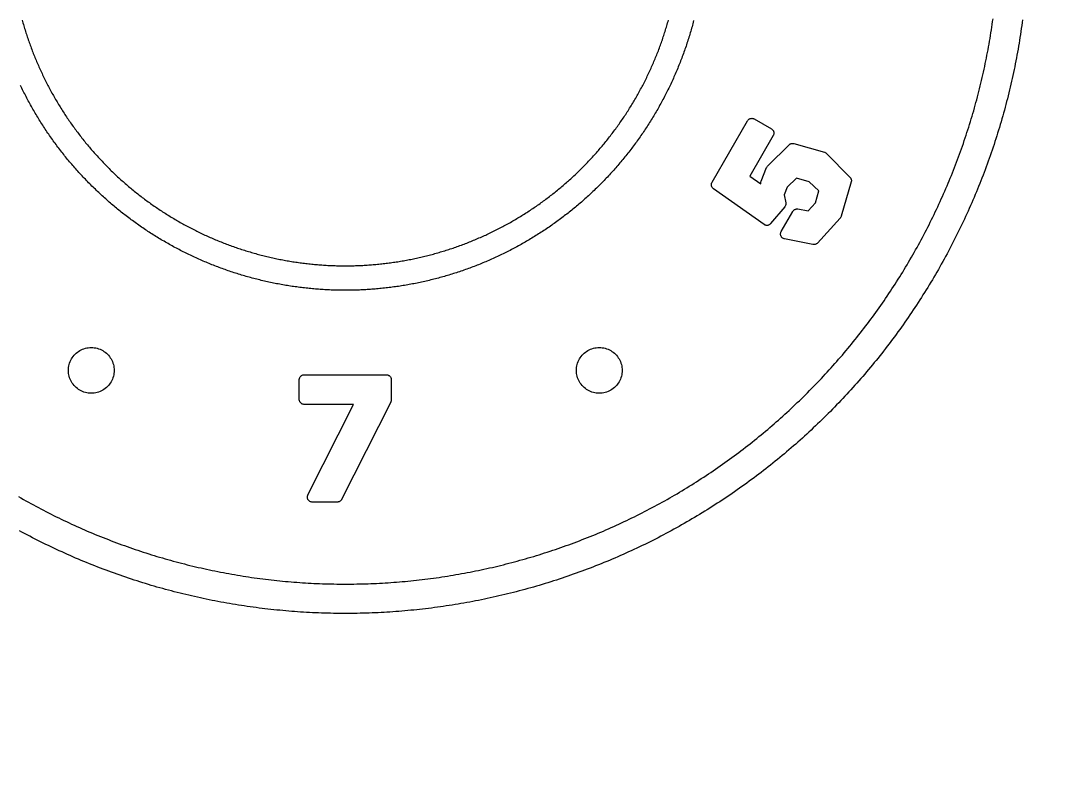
# Model space of a CAD drawing. Header units: millimetres. Extents: x -17.8 to 17.8, y -17.8 to 17.8.
# Drawn here: x 5.11 to 11.46, y -5.11 to -0.55 of the extents above; entities that cross this region are included whole.
import ezdxf

# ---------------------------------------------------------------- set-up
doc = ezdxf.new("R2010")
doc.units = ezdxf.units.MM
doc.layers.add('ALTIN', color=2, linetype='Continuous')
doc.layers.add('KESIM', color=1, linetype='Continuous')

msp = doc.modelspace()

# ---------------------------------------------------------------- linework, layer by layer
at = {"layer": 'ALTIN'}
for points in [[(5.1002, -3.4676), (5.1153, -3.4763), (5.1305, -3.4849), (5.1458, -3.4935), (5.161, -3.502), (5.1763, -3.5104), (5.1917, -3.5188), (5.207, -3.5271), (5.2224, -3.5353), (5.2379, -3.5435), (5.2534, -3.5516), (5.2689, -3.5596), (5.2844, -3.5676), (5.3, -3.5755), (5.3156, -3.5833), (5.3313, -3.5911), (5.347, -3.5988), (5.3627, -3.6064), (5.3784, -3.614), (5.3942, -3.6214), (5.41, -3.6289), (5.4259, -3.6362), (5.4418, -3.6435), (5.4577, -3.6507), (5.4736, -3.6578), (5.4896, -3.6649), (5.5056, -3.6719), (5.5216, -3.6788), (5.5377, -3.6857), (5.5538, -3.6925), (5.5699, -3.6992), (5.5861, -3.7059), (5.6023, -3.7124), (5.6185, -3.719), (5.6347, -3.7254), (5.651, -3.7318), (5.6673, -3.7381), (5.6836, -3.7443), (5.7, -3.7504), (5.7163, -3.7565), (5.7328, -3.7625), (5.7492, -3.7685), (5.7656, -3.7743), (5.7821, -3.7801), (5.7986, -3.7859), (5.8152, -3.7915), (5.8317, -3.7971), (5.8483, -3.8026), (5.8649, -3.808), (5.8815, -3.8134), (5.8982, -3.8187), (5.9148, -3.8239), (5.9315, -3.829), (5.9483, -3.8341), (5.965, -3.8391), (5.9818, -3.844), (5.9985, -3.8489), (6.0154, -3.8537), (6.0322, -3.8584), (6.049, -3.863), (6.0659, -3.8676), (6.0828, -3.8721), (6.0997, -3.8765), (6.1166, -3.8808), (6.1335, -3.8851), (6.1505, -3.8893), (6.1675, -3.8934), (6.1845, -3.8974), (6.2015, -3.9014), (6.2185, -3.9053), (6.2356, -3.9091), (6.2526, -3.9128), (6.2697, -3.9165), (6.2868, -3.9201), (6.3039, -3.9236), (6.3211, -3.9271), (6.3382, -3.9304), (6.3554, -3.9337), (6.3725, -3.937), (6.3897, -3.9401), (6.4069, -3.9432), (6.4241, -3.9462), (6.4413, -3.9491), (6.4586, -3.9519), (6.4758, -3.9547), (6.4931, -3.9574), (6.5104, -3.96), (6.5277, -3.9626), (6.545, -3.965), (6.5623, -3.9674), (6.5796, -3.9697), (6.5969, -3.972), (6.6142, -3.9742), (6.6316, -3.9762), (6.6489, -3.9783), (6.6663, -3.9802), (6.6837, -3.9821), (6.701, -3.9839), (6.7184, -3.9856), (6.7358, -3.9872), (6.7532, -3.9888), (6.7706, -3.9902), (6.788, -3.9917), (6.8055, -3.993), (6.8229, -3.9942), (6.8403, -3.9954), (6.8578, -3.9965), (6.8752, -3.9976), (6.8926, -3.9985), (6.9101, -3.9994), (6.9275, -4.0002), (6.945, -4.0009), (6.9625, -4.0016), (6.9799, -4.0021), (6.9974, -4.0026), (7.0149, -4.003), (7.0323, -4.0034), (7.0498, -4.0037), (7.0673, -4.0038), (7.0847, -4.004), (7.1022, -4.004), (7.1197, -4.004), (7.1371, -4.0038), (7.1546, -4.0037), (7.1721, -4.0034), (7.1895, -4.003), (7.207, -4.0026), (7.2245, -4.0021), (7.2419, -4.0016), (7.2594, -4.0009), (7.2769, -4.0002), (7.2943, -3.9994), (7.3118, -3.9985), (7.3292, -3.9976), (7.3466, -3.9965), (7.3641, -3.9954), (7.3815, -3.9942), (7.3989, -3.993), (7.4164, -3.9917), (7.4338, -3.9902), (7.4512, -3.9888), (7.4686, -3.9872), (7.486, -3.9856), (7.5034, -3.9839), (7.5207, -3.9821), (7.5381, -3.9802), (7.5555, -3.9783), (7.5728, -3.9762), (7.5902, -3.9742), (7.6075, -3.972), (7.6248, -3.9697), (7.6421, -3.9674), (7.6594, -3.965), (7.6767, -3.9626), (7.694, -3.96), (7.7113, -3.9574), (7.7286, -3.9547), (7.7458, -3.9519), (7.7631, -3.9491), (7.7803, -3.9462), (7.7975, -3.9432), (7.8147, -3.9401), (7.8319, -3.937), (7.849, -3.9337), (7.8662, -3.9304), (7.8833, -3.9271), (7.9005, -3.9236), (7.9176, -3.9201), (7.9347, -3.9165), (7.9518, -3.9128), (7.9688, -3.9091), (7.9859, -3.9053), (8.0029, -3.9014), (8.0199, -3.8974), (8.0369, -3.8934), (8.0539, -3.8893), (8.0709, -3.8851), (8.0878, -3.8808), (8.1047, -3.8765), (8.1216, -3.8721), (8.1385, -3.8676), (8.1554, -3.863), (8.1722, -3.8584), (8.189, -3.8537), (8.2059, -3.8489), (8.2226, -3.844), (8.2394, -3.8391), (8.2561, -3.8341), (8.2729, -3.829), (8.2896, -3.8239), (8.3062, -3.8187), (8.3229, -3.8134), (8.3395, -3.808), (8.3561, -3.8026), (8.3727, -3.7971), (8.3892, -3.7915), (8.4058, -3.7859), (8.4223, -3.7801), (8.4388, -3.7743), (8.4552, -3.7685), (8.4716, -3.7625), (8.4881, -3.7565), (8.5044, -3.7504), (8.5208, -3.7443), (8.5371, -3.7381), (8.5534, -3.7318), (8.5697, -3.7254), (8.5859, -3.719), (8.6021, -3.7124), (8.6183, -3.7059), (8.6345, -3.6992), (8.6506, -3.6925), (8.6667, -3.6857), (8.6828, -3.6788), (8.6988, -3.6719), (8.7148, -3.6649), (8.7308, -3.6578), (8.7467, -3.6507), (8.7626, -3.6435), (8.7785, -3.6362), (8.7944, -3.6289), (8.8102, -3.6214), (8.826, -3.614), (8.8417, -3.6064), (8.8574, -3.5988), (8.8731, -3.5911), (8.8888, -3.5833), (8.9044, -3.5755), (8.92, -3.5676), (8.9355, -3.5596), (8.951, -3.5516), (8.9665, -3.5435), (8.982, -3.5353), (8.9974, -3.5271), (9.0127, -3.5188), (9.0281, -3.5104), (9.0434, -3.502), (9.0586, -3.4935), (9.0739, -3.4849), (9.0891, -3.4763), (9.1042, -3.4676), (9.1193, -3.4588), (9.1344, -3.45), (9.1494, -3.4411), (9.1644, -3.4321), (9.1794, -3.4231), (9.1943, -3.414), (9.2092, -3.4048), (9.224, -3.3956), (9.2388, -3.3863), (9.2535, -3.3769), (9.2683, -3.3675), (9.2829, -3.358), (9.2976, -3.3485), (9.3122, -3.3389), (9.3267, -3.3292), (9.3412, -3.3195), (9.3557, -3.3097), (9.3701, -3.2998), (9.3845, -3.2899), (9.3988, -3.2799), (9.4131, -3.2698), (9.4273, -3.2597), (9.4415, -3.2495), (9.4557, -3.2393), (9.4698, -3.229), (9.4839, -3.2186), (9.4979, -3.2082), (9.5119, -3.1977), (9.5258, -3.1872), (9.5397, -3.1766), (9.5535, -3.1659), (9.5673, -3.1552), (9.5811, -3.1444), (9.5947, -3.1336), (9.6084, -3.1227), (9.622, -3.1117), (9.6356, -3.1007), (9.6491, -3.0896), (9.6625, -3.0784), (9.6759, -3.0672), (9.6893, -3.056), (9.7026, -3.0447), (9.7159, -3.0333), (9.7291, -3.0219), (9.7422, -3.0104), (9.7553, -2.9988), (9.7684, -2.9872), (9.7814, -2.9756), (9.7944, -2.9638), (9.8073, -2.9521), (9.8201, -2.9402), (9.8329, -2.9283), (9.8457, -2.9164), (9.8584, -2.9044), (9.871, -2.8923), (9.8836, -2.8802), (9.8962, -2.8681), (9.9086, -2.8559), (9.9211, -2.8436), (9.9335, -2.8313), (9.9458, -2.8189), (9.9581, -2.8064), (9.9703, -2.794), (9.9824, -2.7814), (9.9945, -2.7688), (10.0066, -2.7562), (10.0186, -2.7435), (10.0305, -2.7307), (10.0424, -2.7179), (10.0543, -2.7051), (10.066, -2.6922), (10.0778, -2.6792), (10.0894, -2.6662), (10.101, -2.6531), (10.1126, -2.64), (10.1241, -2.6269), (10.1355, -2.6137), (10.1469, -2.6004), (10.1582, -2.5871), (10.1694, -2.5737), (10.1806, -2.5603), (10.1918, -2.5469), (10.2029, -2.5334), (10.2139, -2.5198), (10.2249, -2.5062), (10.2358, -2.4925), (10.2466, -2.4789), (10.2574, -2.4651), (10.2681, -2.4513), (10.2788, -2.4375), (10.2894, -2.4236), (10.2999, -2.4097), (10.3104, -2.3957), (10.3208, -2.3817), (10.3312, -2.3676), (10.3415, -2.3535), (10.3517, -2.3393), (10.3619, -2.3251), (10.372, -2.3109), (10.3821, -2.2966), (10.3921, -2.2823), (10.402, -2.2679), (10.4119, -2.2535), (10.4217, -2.239), (10.4314, -2.2245), (10.4411, -2.21), (10.4507, -2.1954), (10.4602, -2.1807), (10.4697, -2.1661), (10.4791, -2.1513), (10.4885, -2.1366), (10.4978, -2.1218), (10.507, -2.107), (10.5162, -2.0921), (10.5253, -2.0772), (10.5343, -2.0622), (10.5433, -2.0472), (10.5522, -2.0322), (10.561, -2.0171), (10.5698, -2.002), (10.5785, -1.9869), (10.5871, -1.9717), (10.5957, -1.9564), (10.6042, -1.9412), (10.6126, -1.9259), (10.621, -1.9105), (10.6293, -1.8952), (10.6375, -1.8798), (10.6457, -1.8643), (10.6538, -1.8488), (10.6618, -1.8333), (10.6698, -1.8178), (10.6777, -1.8022), (10.6855, -1.7866), (10.6933, -1.7709), (10.701, -1.7552), (10.7086, -1.7395), (10.7162, -1.7238), (10.7236, -1.708), (10.7311, -1.6922), (10.7384, -1.6763), (10.7457, -1.6604), (10.7529, -1.6445), (10.76, -1.6286), (10.7671, -1.6126), (10.7741, -1.5966), (10.781, -1.5806), (10.7879, -1.5645), (10.7947, -1.5484), (10.8014, -1.5323), (10.8081, -1.5161), (10.8146, -1.4999), (10.8212, -1.4837), (10.8276, -1.4675), (10.834, -1.4512), (10.8403, -1.4349), (10.8465, -1.4186), (10.8526, -1.4022), (10.8587, -1.3859), (10.8647, -1.3694), (10.8707, -1.353), (10.8765, -1.3366), (10.8823, -1.3201), (10.8881, -1.3036), (10.8937, -1.287), (10.8993, -1.2705), (10.9048, -1.2539), (10.9102, -1.2373), (10.9156, -1.2207), (10.9209, -1.204), (10.9261, -1.1874), (10.9312, -1.1707), (10.9363, -1.1539), (10.9413, -1.1372), (10.9462, -1.1204), (10.9511, -1.1037), (10.9559, -1.0868), (10.9606, -1.07), (10.9652, -1.0532), (10.9698, -1.0363), (10.9743, -1.0194), (10.9787, -1.0025), (10.983, -0.9856), (10.9873, -0.9687), (10.9915, -0.9517), (10.9956, -0.9347), (10.9996, -0.9177), (11.0036, -0.9007), (11.0075, -0.8837), (11.0113, -0.8666), (11.015, -0.8496), (11.0187, -0.8325), (11.0223, -0.8154), (11.0258, -0.7983), (11.0293, -0.7811), (11.0326, -0.764), (11.0359, -0.7468), (11.0392, -0.7297), (11.0423, -0.7125), (11.0454, -0.6953), (11.0484, -0.6781), (11.0513, -0.6609), (11.0541, -0.6436), (11.0569, -0.6264), (11.0596, -0.6091), (11.0622, -0.5918), (11.0648, -0.5745), (11.0672, -0.5572), (11.0696, -0.5399)], [(11.2504, -0.5461), (11.248, -0.5642), (11.2455, -0.5823), (11.2429, -0.6004), (11.2402, -0.6184), (11.2375, -0.6365), (11.2347, -0.6545), (11.2318, -0.6725), (11.2288, -0.6906), (11.2258, -0.7086), (11.2226, -0.7265), (11.2194, -0.7445), (11.2161, -0.7625), (11.2128, -0.7804), (11.2093, -0.7983), (11.2058, -0.8163), (11.2022, -0.8342), (11.1985, -0.852), (11.1948, -0.8699), (11.1909, -0.8878), (11.187, -0.9056), (11.183, -0.9234), (11.179, -0.9412), (11.1748, -0.959), (11.1706, -0.9767), (11.1663, -0.9945), (11.1619, -1.0122), (11.1575, -1.0299), (11.1529, -1.0476), (11.1483, -1.0653), (11.1436, -1.0829), (11.1389, -1.1005), (11.134, -1.1181), (11.1291, -1.1357), (11.1241, -1.1533), (11.119, -1.1708), (11.1139, -1.1883), (11.1087, -1.2058), (11.1034, -1.2233), (11.098, -1.2407), (11.0926, -1.2582), (11.087, -1.2756), (11.0814, -1.2929), (11.0757, -1.3103), (11.07, -1.3276), (11.0642, -1.3449), (11.0582, -1.3622), (11.0523, -1.3794), (11.0462, -1.3966), (11.0401, -1.4138), (11.0339, -1.431), (11.0276, -1.4482), (11.0212, -1.4653), (11.0148, -1.4824), (11.0083, -1.4994), (11.0017, -1.5164), (10.9951, -1.5334), (10.9883, -1.5504), (10.9815, -1.5674), (10.9747, -1.5843), (10.9677, -1.6011), (10.9607, -1.618), (10.9536, -1.6348), (10.9464, -1.6516), (10.9392, -1.6684), (10.9319, -1.6851), (10.9245, -1.7018), (10.917, -1.7184), (10.9095, -1.7351), (10.9019, -1.7517), (10.8942, -1.7682), (10.8864, -1.7848), (10.8786, -1.8013), (10.8707, -1.8177), (10.8628, -1.8341), (10.8547, -1.8505), (10.8466, -1.8669), (10.8384, -1.8832), (10.8302, -1.8995), (10.8218, -1.9157), (10.8135, -1.932), (10.805, -1.9481), (10.7965, -1.9643), (10.7878, -1.9804), (10.7792, -1.9964), (10.7704, -2.0125), (10.7616, -2.0284), (10.7527, -2.0444), (10.7438, -2.0603), (10.7347, -2.0762), (10.7257, -2.092), (10.7165, -2.1078), (10.7073, -2.1235), (10.698, -2.1393), (10.6886, -2.1549), (10.6792, -2.1705), (10.6696, -2.1861), (10.6601, -2.2017), (10.6504, -2.2172), (10.6407, -2.2326), (10.6309, -2.2481), (10.6211, -2.2634), (10.6112, -2.2788), (10.6012, -2.2941), (10.5912, -2.3093), (10.5811, -2.3245), (10.5709, -2.3397), (10.5607, -2.3548), (10.5503, -2.3698), (10.54, -2.3849), (10.5295, -2.3998), (10.519, -2.4148), (10.5085, -2.4297), (10.4978, -2.4445), (10.4871, -2.4593), (10.4764, -2.474), (10.4655, -2.4887), (10.4546, -2.5034), (10.4437, -2.518), (10.4327, -2.5326), (10.4216, -2.5471), (10.4104, -2.5615), (10.3992, -2.5759), (10.388, -2.5903), (10.3766, -2.6046), (10.3652, -2.6189), (10.3538, -2.6331), (10.3423, -2.6472), (10.3307, -2.6614), (10.319, -2.6754), (10.3073, -2.6894), (10.2956, -2.7034), (10.2837, -2.7173), (10.2719, -2.7311), (10.2599, -2.745), (10.2479, -2.7587), (10.2358, -2.7724), (10.2237, -2.786), (10.2115, -2.7996), (10.1993, -2.8132), (10.187, -2.8267), (10.1746, -2.8401), (10.1622, -2.8535), (10.1497, -2.8668), (10.1372, -2.8801), (10.1246, -2.8933), (10.1119, -2.9065), (10.0992, -2.9196), (10.0864, -2.9326), (10.0736, -2.9456), (10.0607, -2.9585), (10.0478, -2.9714), (10.0348, -2.9842), (10.0218, -2.997), (10.0087, -3.0097), (9.9955, -3.0224), (9.9823, -3.035), (9.969, -3.0475), (9.9557, -3.06), (9.9423, -3.0724), (9.9289, -3.0848), (9.9154, -3.0971), (9.9018, -3.1093), (9.8882, -3.1215), (9.8746, -3.1336), (9.8609, -3.1457), (9.8472, -3.1577), (9.8333, -3.1697), (9.8195, -3.1815), (9.8056, -3.1934), (9.7916, -3.2051), (9.7776, -3.2168), (9.7636, -3.2285), (9.7494, -3.2401), (9.7353, -3.2516), (9.7211, -3.263), (9.7068, -3.2744), (9.6925, -3.2858), (9.6781, -3.297), (9.6637, -3.3082), (9.6493, -3.3194), (9.6348, -3.3305), (9.6202, -3.3415), (9.6056, -3.3524), (9.5909, -3.3633), (9.5762, -3.3742), (9.5615, -3.3849), (9.5467, -3.3956), (9.5319, -3.4063), (9.517, -3.4168), (9.502, -3.4273), (9.4871, -3.4378), (9.472, -3.4481), (9.457, -3.4585), (9.4419, -3.4687), (9.4267, -3.4789), (9.4115, -3.489), (9.3963, -3.499), (9.381, -3.509), (9.3656, -3.5189), (9.3503, -3.5287), (9.3348, -3.5385), (9.3194, -3.5482), (9.3039, -3.5579), (9.2883, -3.5674), (9.2727, -3.577), (9.2571, -3.5864), (9.2415, -3.5958), (9.2257, -3.6051), (9.21, -3.6143), (9.1942, -3.6235), (9.1784, -3.6325), (9.1625, -3.6416), (9.1466, -3.6505), (9.1306, -3.6594), (9.1147, -3.6682), (9.0986, -3.677), (9.0826, -3.6856), (9.0665, -3.6943), (9.0503, -3.7028), (9.0342, -3.7113), (9.0179, -3.7196), (9.0017, -3.728), (8.9854, -3.7362), (8.9691, -3.7444), (8.9527, -3.7525), (8.9363, -3.7606), (8.9199, -3.7685), (8.9035, -3.7764), (8.887, -3.7842), (8.8704, -3.792), (8.8539, -3.7997), (8.8373, -3.8073), (8.8206, -3.8148), (8.804, -3.8223), (8.7873, -3.8297), (8.7706, -3.837), (8.7538, -3.8442), (8.737, -3.8514), (8.7202, -3.8585), (8.7033, -3.8655), (8.6865, -3.8725), (8.6696, -3.8793), (8.6526, -3.8861), (8.6356, -3.8929), (8.6186, -3.8995), (8.6016, -3.9061), (8.5846, -3.9126), (8.5675, -3.919), (8.5504, -3.9254), (8.5332, -3.9317), (8.516, -3.9379), (8.4988, -3.944), (8.4816, -3.9501), (8.4644, -3.956), (8.4471, -3.962), (8.4298, -3.9678), (8.4125, -3.9735), (8.3951, -3.9792), (8.3778, -3.9848), (8.3604, -3.9904), (8.3429, -3.9958), (8.3255, -4.0012), (8.308, -4.0065), (8.2905, -4.0117), (8.273, -4.0168), (8.2555, -4.0219), (8.2379, -4.0269), (8.2203, -4.0318), (8.2027, -4.0367), (8.1851, -4.0414), (8.1675, -4.0461), (8.1498, -4.0507), (8.1321, -4.0553), (8.1144, -4.0597), (8.0967, -4.0641), (8.0789, -4.0684), (8.0612, -4.0726), (8.0434, -4.0768), (8.0256, -4.0808), (8.0078, -4.0848), (7.99, -4.0887), (7.9721, -4.0926), (7.9542, -4.0963), (7.9364, -4.1), (7.9185, -4.1036), (7.9005, -4.1071), (7.8826, -4.1106), (7.8647, -4.1139), (7.8467, -4.1172), (7.8287, -4.1204), (7.8108, -4.1236), (7.7928, -4.1266), (7.7747, -4.1296), (7.7567, -4.1325), (7.7387, -4.1353), (7.7206, -4.138), (7.7026, -4.1407), (7.6845, -4.1433), (7.6664, -4.1458), (7.6483, -4.1482), (7.6302, -4.1505), (7.6121, -4.1528), (7.594, -4.155), (7.5758, -4.1571), (7.5577, -4.1591), (7.5395, -4.1611), (7.5214, -4.1629), (7.5032, -4.1647), (7.485, -4.1664), (7.4669, -4.1681), (7.4487, -4.1696), (7.4305, -4.1711), (7.4123, -4.1725), (7.3941, -4.1738), (7.3758, -4.175), (7.3576, -4.1762), (7.3394, -4.1773), (7.3212, -4.1783), (7.3029, -4.1792), (7.2847, -4.18), (7.2665, -4.1808), (7.2482, -4.1815), (7.23, -4.182), (7.2117, -4.1826), (7.1935, -4.183), (7.1752, -4.1834), (7.157, -4.1836), (7.1387, -4.1838), (7.1205, -4.184), (7.1022, -4.184), (7.0839, -4.184), (7.0657, -4.1838), (7.0474, -4.1836), (7.0292, -4.1834), (7.0109, -4.183), (6.9927, -4.1826), (6.9744, -4.182), (6.9562, -4.1815), (6.9379, -4.1808), (6.9197, -4.18), (6.9015, -4.1792), (6.8832, -4.1783), (6.865, -4.1773), (6.8468, -4.1762), (6.8286, -4.175), (6.8103, -4.1738), (6.7921, -4.1725), (6.7739, -4.1711), (6.7557, -4.1696), (6.7375, -4.1681), (6.7194, -4.1664), (6.7012, -4.1647), (6.683, -4.1629), (6.6649, -4.1611), (6.6467, -4.1591), (6.6286, -4.1571), (6.6104, -4.155), (6.5923, -4.1528), (6.5742, -4.1505), (6.5561, -4.1482), (6.538, -4.1458), (6.5199, -4.1433), (6.5018, -4.1407), (6.4838, -4.138), (6.4657, -4.1353), (6.4477, -4.1325), (6.4297, -4.1296), (6.4116, -4.1266), (6.3936, -4.1236), (6.3757, -4.1204), (6.3577, -4.1172), (6.3397, -4.1139), (6.3218, -4.1106), (6.3039, -4.1071), (6.2859, -4.1036), (6.268, -4.1), (6.2502, -4.0963), (6.2323, -4.0926), (6.2144, -4.0887), (6.1966, -4.0848), (6.1788, -4.0808), (6.161, -4.0768), (6.1432, -4.0726), (6.1255, -4.0684), (6.1077, -4.0641), (6.09, -4.0597), (6.0723, -4.0553), (6.0546, -4.0507), (6.0369, -4.0461), (6.0193, -4.0414), (6.0017, -4.0367), (5.9841, -4.0318), (5.9665, -4.0269), (5.9489, -4.0219), (5.9314, -4.0168), (5.9139, -4.0117), (5.8964, -4.0065), (5.8789, -4.0012), (5.8615, -3.9958), (5.844, -3.9904), (5.8266, -3.9848), (5.8093, -3.9792), (5.7919, -3.9735), (5.7746, -3.9678), (5.7573, -3.962), (5.74, -3.956), (5.7228, -3.9501), (5.7056, -3.944), (5.6884, -3.9379), (5.6712, -3.9317), (5.654, -3.9254), (5.6369, -3.919), (5.6198, -3.9126), (5.6028, -3.9061), (5.5858, -3.8995), (5.5688, -3.8929), (5.5518, -3.8861), (5.5348, -3.8793), (5.5179, -3.8725), (5.5011, -3.8655), (5.4842, -3.8585), (5.4674, -3.8514), (5.4506, -3.8442), (5.4338, -3.837), (5.4171, -3.8297), (5.4004, -3.8223), (5.3838, -3.8148), (5.3671, -3.8073), (5.3505, -3.7997), (5.334, -3.792), (5.3174, -3.7842), (5.3009, -3.7764), (5.2845, -3.7685), (5.2681, -3.7606), (5.2517, -3.7525), (5.2353, -3.7444), (5.219, -3.7362), (5.2027, -3.728), (5.1865, -3.7196), (5.1702, -3.7113), (5.1541, -3.7028), (5.1379, -3.6943), (5.1218, -3.6856), (5.1058, -3.677)], [(9.2359, -0.5518), (9.2335, -0.5611), (9.231, -0.5704), (9.2285, -0.5797), (9.2259, -0.589), (9.2233, -0.5982), (9.2207, -0.6075), (9.218, -0.6167), (9.2153, -0.6259), (9.2126, -0.6351), (9.2098, -0.6444), (9.2069, -0.6535), (9.2041, -0.6627), (9.2012, -0.6719), (9.1982, -0.681), (9.1952, -0.6902), (9.1922, -0.6993), (9.1891, -0.7084), (9.186, -0.7175), (9.1829, -0.7266), (9.1797, -0.7357), (9.1764, -0.7447), (9.1732, -0.7538), (9.1699, -0.7628), (9.1665, -0.7718), (9.1631, -0.7808), (9.1597, -0.7898), (9.1562, -0.7988), (9.1527, -0.8077), (9.1492, -0.8167), (9.1456, -0.8256), (9.142, -0.8345), (9.1383, -0.8434), (9.1346, -0.8523), (9.1309, -0.8611), (9.1271, -0.87), (9.1233, -0.8788), (9.1194, -0.8876), (9.1155, -0.8964), (9.1116, -0.9052), (9.1076, -0.9139), (9.1036, -0.9227), (9.0996, -0.9314), (9.0955, -0.9401), (9.0914, -0.9488), (9.0872, -0.9575), (9.083, -0.9661), (9.0788, -0.9748), (9.0745, -0.9834), (9.0702, -0.992), (9.0659, -1.0005), (9.0615, -1.0091), (9.0571, -1.0176), (9.0526, -1.0262), (9.0481, -1.0347), (9.0436, -1.0431), (9.039, -1.0516), (9.0344, -1.06), (9.0298, -1.0685), (9.0251, -1.0769), (9.0204, -1.0852), (9.0156, -1.0936), (9.0108, -1.1019), (9.006, -1.1103), (9.0011, -1.1186), (8.9962, -1.1268), (8.9913, -1.1351), (8.9863, -1.1433), (8.9813, -1.1515), (8.9763, -1.1597), (8.9712, -1.1679), (8.9661, -1.176), (8.9609, -1.1841), (8.9557, -1.1922), (8.9505, -1.2003), (8.9453, -1.2084), (8.94, -1.2164), (8.9347, -1.2244), (8.9293, -1.2324), (8.9239, -1.2404), (8.9185, -1.2483), (8.913, -1.2562), (8.9075, -1.2641), (8.902, -1.272), (8.8964, -1.2798), (8.8908, -1.2876), (8.8852, -1.2954), (8.8795, -1.3032), (8.8738, -1.3109), (8.8681, -1.3186), (8.8623, -1.3263), (8.8565, -1.334), (8.8507, -1.3416), (8.8448, -1.3493), (8.8389, -1.3568), (8.8329, -1.3644), (8.827, -1.3719), (8.821, -1.3795), (8.8149, -1.3869), (8.8089, -1.3944), (8.8028, -1.4018), (8.7966, -1.4092), (8.7905, -1.4166), (8.7843, -1.424), (8.778, -1.4313), (8.7718, -1.4386), (8.7655, -1.4459), (8.7592, -1.4531), (8.7528, -1.4603), (8.7464, -1.4675), (8.74, -1.4747), (8.7336, -1.4818), (8.7271, -1.4889), (8.7206, -1.496), (8.714, -1.503), (8.7074, -1.5101), (8.7008, -1.5171), (8.6942, -1.524), (8.6875, -1.5309), (8.6808, -1.5378), (8.6741, -1.5447), (8.6674, -1.5516), (8.6606, -1.5584), (8.6538, -1.5652), (8.6469, -1.5719), (8.64, -1.5786), (8.6331, -1.5853), (8.6262, -1.592), (8.6193, -1.5986), (8.6123, -1.6052), (8.6052, -1.6118), (8.5982, -1.6184), (8.5911, -1.6249), (8.584, -1.6314), (8.5769, -1.6378), (8.5697, -1.6442), (8.5625, -1.6506), (8.5553, -1.657), (8.5481, -1.6633), (8.5408, -1.6696), (8.5335, -1.6758), (8.5262, -1.6821), (8.5188, -1.6883), (8.5114, -1.6944), (8.504, -1.7006), (8.4966, -1.7067), (8.4891, -1.7127), (8.4817, -1.7188), (8.4741, -1.7248), (8.4666, -1.7307), (8.459, -1.7367), (8.4515, -1.7426), (8.4438, -1.7485), (8.4362, -1.7543), (8.4285, -1.7601), (8.4208, -1.7659), (8.4131, -1.7716), (8.4054, -1.7773), (8.3976, -1.783), (8.3898, -1.7886), (8.382, -1.7942), (8.3742, -1.7998), (8.3663, -1.8053), (8.3584, -1.8108), (8.3505, -1.8163), (8.3426, -1.8217), (8.3346, -1.8271), (8.3266, -1.8325), (8.3186, -1.8378), (8.3106, -1.8431), (8.3025, -1.8483), (8.2944, -1.8535), (8.2863, -1.8587), (8.2782, -1.8639), (8.2701, -1.869), (8.2619, -1.8741), (8.2537, -1.8791), (8.2455, -1.8841), (8.2373, -1.8891), (8.229, -1.894), (8.2208, -1.8989), (8.2125, -1.9038), (8.2041, -1.9086), (8.1958, -1.9134), (8.1874, -1.9182), (8.1791, -1.9229), (8.1707, -1.9276), (8.1622, -1.9322), (8.1538, -1.9368), (8.1453, -1.9414), (8.1369, -1.9459), (8.1284, -1.9504), (8.1198, -1.9549), (8.1113, -1.9593), (8.1027, -1.9637), (8.0942, -1.968), (8.0856, -1.9723), (8.077, -1.9766), (8.0683, -1.9808), (8.0597, -1.985), (8.051, -1.9892), (8.0423, -1.9933), (8.0336, -1.9974), (8.0249, -2.0014), (8.0161, -2.0054), (8.0074, -2.0094), (7.9986, -2.0133), (7.9898, -2.0172), (7.981, -2.0211), (7.9722, -2.0249), (7.9633, -2.0287), (7.9545, -2.0324), (7.9456, -2.0361), (7.9367, -2.0398), (7.9278, -2.0434), (7.9189, -2.047), (7.9099, -2.0505), (7.901, -2.054), (7.892, -2.0575), (7.883, -2.0609), (7.874, -2.0643), (7.865, -2.0677), (7.856, -2.071), (7.8469, -2.0742), (7.8379, -2.0775), (7.8288, -2.0807), (7.8197, -2.0838), (7.8106, -2.0869), (7.8015, -2.09), (7.7924, -2.093), (7.7832, -2.096), (7.7741, -2.099), (7.7649, -2.1019), (7.7557, -2.1047), (7.7466, -2.1076), (7.7373, -2.1104), (7.7281, -2.1131), (7.7189, -2.1158), (7.7097, -2.1185), (7.7004, -2.1211), (7.6912, -2.1237), (7.6819, -2.1263), (7.6726, -2.1288), (7.6633, -2.1313), (7.654, -2.1337), (7.6447, -2.1361), (7.6354, -2.1384), (7.626, -2.1407), (7.6167, -2.143), (7.6073, -2.1452), (7.598, -2.1474), (7.5886, -2.1495), (7.5792, -2.1516), (7.5698, -2.1537), (7.5604, -2.1557), (7.551, -2.1577), (7.5416, -2.1596), (7.5322, -2.1615), (7.5227, -2.1634), (7.5133, -2.1652), (7.5038, -2.167), (7.4944, -2.1687), (7.4849, -2.1704), (7.4754, -2.172), (7.4659, -2.1737), (7.4565, -2.1752), (7.447, -2.1767), (7.4375, -2.1782), (7.428, -2.1797), (7.4184, -2.1811), (7.4089, -2.1824), (7.3994, -2.1837), (7.3899, -2.185), (7.3803, -2.1863), (7.3708, -2.1875), (7.3612, -2.1886), (7.3517, -2.1897), (7.3421, -2.1908), (7.3326, -2.1918), (7.323, -2.1928), (7.3134, -2.1937), (7.3039, -2.1946), (7.2943, -2.1955), (7.2847, -2.1963), (7.2751, -2.1971), (7.2655, -2.1978), (7.2559, -2.1985), (7.2463, -2.1992), (7.2367, -2.1998), (7.2271, -2.2003), (7.2175, -2.2009), (7.2079, -2.2013), (7.1983, -2.2018), (7.1887, -2.2022), (7.1791, -2.2025), (7.1695, -2.2029), (7.1599, -2.2031), (7.1503, -2.2034), (7.1407, -2.2035), (7.131, -2.2037), (7.1214, -2.2038), (7.1118, -2.2039), (7.1022, -2.2039), (7.0926, -2.2039), (7.083, -2.2038), (7.0734, -2.2037), (7.0637, -2.2035), (7.0541, -2.2034), (7.0445, -2.2031), (7.0349, -2.2029), (7.0253, -2.2025), (7.0157, -2.2022), (7.0061, -2.2018), (6.9965, -2.2013), (6.9869, -2.2009), (6.9773, -2.2003), (6.9677, -2.1998), (6.9581, -2.1992), (6.9485, -2.1985), (6.9389, -2.1978), (6.9293, -2.1971), (6.9197, -2.1963), (6.9101, -2.1955), (6.9005, -2.1946), (6.891, -2.1937), (6.8814, -2.1928), (6.8718, -2.1918), (6.8623, -2.1908), (6.8527, -2.1897), (6.8432, -2.1886), (6.8336, -2.1875), (6.8241, -2.1863), (6.8145, -2.185), (6.805, -2.1837), (6.7955, -2.1824), (6.786, -2.1811), (6.7764, -2.1797), (6.7669, -2.1782), (6.7574, -2.1767), (6.7479, -2.1752), (6.7385, -2.1737), (6.729, -2.172), (6.7195, -2.1704), (6.71, -2.1687), (6.7006, -2.167), (6.6911, -2.1652), (6.6817, -2.1634), (6.6722, -2.1615), (6.6628, -2.1596), (6.6534, -2.1577), (6.644, -2.1557), (6.6346, -2.1537), (6.6252, -2.1516), (6.6158, -2.1495), (6.6064, -2.1474), (6.5971, -2.1452), (6.5877, -2.143), (6.5784, -2.1407), (6.569, -2.1384), (6.5597, -2.1361), (6.5504, -2.1337), (6.5411, -2.1313), (6.5318, -2.1288), (6.5225, -2.1263), (6.5132, -2.1237), (6.504, -2.1211), (6.4947, -2.1185), (6.4855, -2.1158), (6.4763, -2.1131), (6.4671, -2.1104), (6.4578, -2.1076), (6.4487, -2.1047), (6.4395, -2.1019), (6.4303, -2.099), (6.4212, -2.096), (6.412, -2.093), (6.4029, -2.09), (6.3938, -2.0869), (6.3847, -2.0838), (6.3756, -2.0807), (6.3665, -2.0775), (6.3575, -2.0742), (6.3484, -2.071), (6.3394, -2.0677), (6.3304, -2.0643), (6.3214, -2.0609), (6.3124, -2.0575), (6.3034, -2.054), (6.2945, -2.0505), (6.2855, -2.047), (6.2766, -2.0434), (6.2677, -2.0398), (6.2588, -2.0361), (6.2499, -2.0324), (6.2411, -2.0287), (6.2322, -2.0249), (6.2234, -2.0211), (6.2146, -2.0172), (6.2058, -2.0133), (6.197, -2.0094), (6.1883, -2.0054), (6.1795, -2.0014), (6.1708, -1.9974), (6.1621, -1.9933), (6.1534, -1.9892), (6.1447, -1.985), (6.1361, -1.9808), (6.1274, -1.9766), (6.1188, -1.9723), (6.1102, -1.968), (6.1017, -1.9637), (6.0931, -1.9593), (6.0846, -1.9549), (6.076, -1.9504), (6.0675, -1.9459), (6.0591, -1.9414), (6.0506, -1.9368), (6.0422, -1.9322), (6.0337, -1.9276), (6.0253, -1.9229), (6.017, -1.9182), (6.0086, -1.9134), (6.0003, -1.9086), (5.9919, -1.9038), (5.9836, -1.8989), (5.9754, -1.894), (5.9671, -1.8891), (5.9589, -1.8841), (5.9507, -1.8791), (5.9425, -1.8741), (5.9343, -1.869), (5.9262, -1.8639), (5.9181, -1.8587), (5.91, -1.8535), (5.9019, -1.8483), (5.8938, -1.8431), (5.8858, -1.8378), (5.8778, -1.8325), (5.8698, -1.8271), (5.8618, -1.8217), (5.8539, -1.8163), (5.846, -1.8108), (5.8381, -1.8053), (5.8302, -1.7998), (5.8224, -1.7942), (5.8146, -1.7886), (5.8068, -1.783), (5.799, -1.7773), (5.7913, -1.7716), (5.7836, -1.7659), (5.7759, -1.7601), (5.7682, -1.7543), (5.7606, -1.7485), (5.7529, -1.7426), (5.7454, -1.7367), (5.7378, -1.7307), (5.7303, -1.7248), (5.7227, -1.7188), (5.7153, -1.7127), (5.7078, -1.7067), (5.7004, -1.7006), (5.693, -1.6944), (5.6856, -1.6883), (5.6782, -1.6821), (5.6709, -1.6758), (5.6636, -1.6696), (5.6563, -1.6633), (5.6491, -1.657), (5.6419, -1.6506), (5.6347, -1.6442), (5.6275, -1.6378), (5.6204, -1.6314), (5.6133, -1.6249), (5.6062, -1.6184), (5.5992, -1.6118), (5.5921, -1.6052), (5.5851, -1.5986), (5.5782, -1.592), (5.5713, -1.5853), (5.5644, -1.5786), (5.5575, -1.5719), (5.5506, -1.5652), (5.5438, -1.5584), (5.537, -1.5516), (5.5303, -1.5447), (5.5236, -1.5378), (5.5169, -1.5309), (5.5102, -1.524), (5.5036, -1.5171), (5.497, -1.5101), (5.4904, -1.503), (5.4838, -1.496), (5.4773, -1.4889), (5.4708, -1.4818), (5.4644, -1.4747), (5.458, -1.4675), (5.4516, -1.4603), (5.4452, -1.4531), (5.4389, -1.4459), (5.4326, -1.4386), (5.4264, -1.4313), (5.4201, -1.424), (5.4139, -1.4166), (5.4078, -1.4092), (5.4016, -1.4018), (5.3955, -1.3944), (5.3895, -1.3869), (5.3834, -1.3795), (5.3774, -1.3719), (5.3715, -1.3644), (5.3655, -1.3568), (5.3596, -1.3493), (5.3537, -1.3416), (5.3479, -1.334), (5.3421, -1.3263), (5.3363, -1.3186), (5.3306, -1.3109), (5.3249, -1.3032), (5.3192, -1.2954), (5.3136, -1.2876), (5.308, -1.2798), (5.3024, -1.272), (5.2969, -1.2641), (5.2914, -1.2562), (5.2859, -1.2483), (5.2805, -1.2404), (5.2751, -1.2324), (5.2697, -1.2244), (5.2644, -1.2164), (5.2591, -1.2084), (5.2539, -1.2003), (5.2487, -1.1922), (5.2435, -1.1841), (5.2383, -1.176), (5.2332, -1.1679), (5.2281, -1.1597), (5.2231, -1.1515), (5.2181, -1.1433), (5.2131, -1.1351), (5.2082, -1.1268), (5.2033, -1.1186), (5.1984, -1.1103), (5.1936, -1.1019), (5.1888, -1.0936), (5.184, -1.0852), (5.1793, -1.0769), (5.1746, -1.0685), (5.17, -1.06), (5.1654, -1.0516), (5.1608, -1.0431), (5.1563, -1.0347), (5.1518, -1.0262), (5.1473, -1.0176), (5.1429, -1.0091), (5.1385, -1.0005), (5.1342, -0.992), (5.1299, -0.9834), (5.1256, -0.9748), (5.1214, -0.9661), (5.1172, -0.9575), (5.113, -0.9488)], [(5.123, -0.5489), (5.1254, -0.5575), (5.1279, -0.5661), (5.1304, -0.5747), (5.1329, -0.5833), (5.1355, -0.5919), (5.1381, -0.6005), (5.1407, -0.6091), (5.1434, -0.6176), (5.1461, -0.6262), (5.1488, -0.6347), (5.1516, -0.6432), (5.1545, -0.6517), (5.1573, -0.6602), (5.1602, -0.6687), (5.1632, -0.6771), (5.1661, -0.6856), (5.1691, -0.694), (5.1722, -0.7025), (5.1753, -0.7109), (5.1784, -0.7193), (5.1815, -0.7277), (5.1847, -0.736), (5.188, -0.7444), (5.1912, -0.7527), (5.1945, -0.7611), (5.1979, -0.7694), (5.2013, -0.7777), (5.2047, -0.786), (5.2081, -0.7943), (5.2116, -0.8025), (5.2151, -0.8108), (5.2187, -0.819), (5.2223, -0.8272), (5.2259, -0.8354), (5.2296, -0.8436), (5.2332, -0.8517), (5.237, -0.8599), (5.2408, -0.868), (5.2446, -0.8761), (5.2484, -0.8842), (5.2523, -0.8923), (5.2562, -0.9004), (5.2601, -0.9084), (5.2641, -0.9164), (5.2681, -0.9244), (5.2722, -0.9324), (5.2763, -0.9404), (5.2804, -0.9484), (5.2845, -0.9563), (5.2887, -0.9642), (5.293, -0.9721), (5.2972, -0.98), (5.3015, -0.9879), (5.3058, -0.9957), (5.3102, -1.0036), (5.3146, -1.0114), (5.319, -1.0192), (5.3235, -1.0269), (5.328, -1.0347), (5.3325, -1.0424), (5.3371, -1.0501), (5.3417, -1.0578), (5.3463, -1.0655), (5.351, -1.0731), (5.3557, -1.0808), (5.3604, -1.0884), (5.3652, -1.096), (5.37, -1.1035), (5.3748, -1.1111), (5.3797, -1.1186), (5.3846, -1.1261), (5.3895, -1.1336), (5.3945, -1.1411), (5.3995, -1.1485), (5.4045, -1.1559), (5.4095, -1.1633), (5.4146, -1.1707), (5.4198, -1.1781), (5.4249, -1.1854), (5.4301, -1.1927), (5.4353, -1.2), (5.4406, -1.2072), (5.4459, -1.2145), (5.4512, -1.2217), (5.4565, -1.2289), (5.4619, -1.2361), (5.4673, -1.2432), (5.4727, -1.2503), (5.4782, -1.2574), (5.4837, -1.2645), (5.4893, -1.2715), (5.4948, -1.2786), (5.5004, -1.2856), (5.506, -1.2925), (5.5117, -1.2995), (5.5174, -1.3064), (5.5231, -1.3133), (5.5288, -1.3202), (5.5346, -1.3271), (5.5404, -1.3339), (5.5463, -1.3407), (5.5521, -1.3475), (5.558, -1.3542), (5.5639, -1.3609), (5.5699, -1.3676), (5.5759, -1.3743), (5.5819, -1.381), (5.5879, -1.3876), (5.594, -1.3942), (5.6001, -1.4007), (5.6062, -1.4073), (5.6124, -1.4138), (5.6186, -1.4203), (5.6248, -1.4267), (5.631, -1.4332), (5.6373, -1.4396), (5.6436, -1.446), (5.6499, -1.4523), (5.6562, -1.4586), (5.6626, -1.4649), (5.669, -1.4712), (5.6755, -1.4774), (5.6819, -1.4836), (5.6884, -1.4898), (5.6949, -1.496), (5.7015, -1.5021), (5.708, -1.5082), (5.7146, -1.5143), (5.7212, -1.5203), (5.7279, -1.5263), (5.7346, -1.5323), (5.7413, -1.5383), (5.748, -1.5442), (5.7547, -1.5501), (5.7615, -1.5559), (5.7683, -1.5618), (5.7751, -1.5676), (5.782, -1.5734), (5.7889, -1.5791), (5.7958, -1.5848), (5.8027, -1.5905), (5.8097, -1.5962), (5.8166, -1.6018), (5.8236, -1.6074), (5.8307, -1.6129), (5.8377, -1.6185), (5.8448, -1.624), (5.8519, -1.6295), (5.859, -1.6349), (5.8661, -1.6403), (5.8733, -1.6457), (5.8805, -1.651), (5.8877, -1.6563), (5.895, -1.6616), (5.9022, -1.6669), (5.9095, -1.6721), (5.9168, -1.6773), (5.9241, -1.6824), (5.9315, -1.6876), (5.9389, -1.6927), (5.9463, -1.6977), (5.9537, -1.7027), (5.9611, -1.7077), (5.9686, -1.7127), (5.9761, -1.7176), (5.9836, -1.7225), (5.9911, -1.7274), (5.9987, -1.7322), (6.0062, -1.737), (6.0138, -1.7418), (6.0214, -1.7465), (6.0291, -1.7512), (6.0367, -1.7559), (6.0444, -1.7605), (6.0521, -1.7651), (6.0598, -1.7697), (6.0675, -1.7742), (6.0753, -1.7787), (6.083, -1.7832), (6.0908, -1.7876), (6.0986, -1.792), (6.1065, -1.7964), (6.1143, -1.8007), (6.1222, -1.805), (6.1301, -1.8092), (6.138, -1.8135), (6.1459, -1.8177), (6.1538, -1.8218), (6.1618, -1.8259), (6.1698, -1.83), (6.1778, -1.8341), (6.1858, -1.8381), (6.1938, -1.8421), (6.2018, -1.846), (6.2099, -1.8499), (6.218, -1.8538), (6.2261, -1.8576), (6.2342, -1.8614), (6.2423, -1.8652), (6.2505, -1.869), (6.2586, -1.8726), (6.2668, -1.8763), (6.275, -1.8799), (6.2832, -1.8835), (6.2914, -1.8871), (6.2997, -1.8906), (6.3079, -1.8941), (6.3162, -1.8975), (6.3245, -1.9009), (6.3328, -1.9043), (6.3411, -1.9077), (6.3495, -1.911), (6.3578, -1.9142), (6.3662, -1.9175), (6.3745, -1.9207), (6.3829, -1.9238), (6.3913, -1.9269), (6.3997, -1.93), (6.4082, -1.9331), (6.4166, -1.9361), (6.4251, -1.939), (6.4335, -1.942), (6.442, -1.9449), (6.4505, -1.9477), (6.459, -1.9506), (6.4675, -1.9534), (6.476, -1.9561), (6.4846, -1.9588), (6.4931, -1.9615), (6.5017, -1.9641), (6.5103, -1.9667), (6.5189, -1.9693), (6.5275, -1.9718), (6.5361, -1.9743), (6.5447, -1.9768), (6.5533, -1.9792), (6.562, -1.9816), (6.5706, -1.9839), (6.5793, -1.9862), (6.5879, -1.9885), (6.5966, -1.9907), (6.6053, -1.9929), (6.614, -1.995), (6.6227, -1.9971), (6.6314, -1.9992), (6.6402, -2.0012), (6.6489, -2.0032), (6.6577, -2.0052), (6.6664, -2.0071), (6.6752, -2.009), (6.6839, -2.0108), (6.6927, -2.0126), (6.7015, -2.0144), (6.7103, -2.0161), (6.7191, -2.0178), (6.7279, -2.0195), (6.7367, -2.0211), (6.7455, -2.0227), (6.7544, -2.0242), (6.7632, -2.0257), (6.7721, -2.0272), (6.7809, -2.0286), (6.7898, -2.03), (6.7986, -2.0313), (6.8075, -2.0326), (6.8164, -2.0339), (6.8252, -2.0351), (6.8341, -2.0363), (6.843, -2.0375), (6.8519, -2.0386), (6.8608, -2.0396), (6.8697, -2.0407), (6.8786, -2.0417), (6.8875, -2.0426), (6.8964, -2.0435), (6.9053, -2.0444), (6.9143, -2.0453), (6.9232, -2.0461), (6.9321, -2.0468), (6.9411, -2.0475), (6.95, -2.0482), (6.9589, -2.0489), (6.9679, -2.0495), (6.9768, -2.05), (6.9858, -2.0506), (6.9947, -2.0511), (7.0037, -2.0515), (7.0126, -2.0519), (7.0216, -2.0523), (7.0305, -2.0526), (7.0395, -2.0529), (7.0484, -2.0532), (7.0574, -2.0534), (7.0664, -2.0536), (7.0753, -2.0537), (7.0843, -2.0538), (7.0932, -2.0539), (7.1022, -2.0539), (7.1112, -2.0539), (7.1201, -2.0538), (7.1291, -2.0537), (7.138, -2.0536), (7.147, -2.0534), (7.156, -2.0532), (7.1649, -2.0529), (7.1739, -2.0526), (7.1828, -2.0523), (7.1918, -2.0519), (7.2007, -2.0515), (7.2097, -2.0511), (7.2186, -2.0506), (7.2276, -2.05), (7.2365, -2.0495), (7.2455, -2.0489), (7.2544, -2.0482), (7.2633, -2.0475), (7.2723, -2.0468), (7.2812, -2.0461), (7.2901, -2.0453), (7.2991, -2.0444), (7.308, -2.0435), (7.3169, -2.0426), (7.3258, -2.0417), (7.3347, -2.0407), (7.3436, -2.0396), (7.3525, -2.0386), (7.3614, -2.0375), (7.3703, -2.0363), (7.3792, -2.0351), (7.388, -2.0339), (7.3969, -2.0326), (7.4058, -2.0313), (7.4146, -2.03), (7.4235, -2.0286), (7.4323, -2.0272), (7.4412, -2.0257), (7.45, -2.0242), (7.4589, -2.0227), (7.4677, -2.0211), (7.4765, -2.0195), (7.4853, -2.0178), (7.4941, -2.0161), (7.5029, -2.0144), (7.5117, -2.0126), (7.5205, -2.0108), (7.5292, -2.009), (7.538, -2.0071), (7.5467, -2.0052), (7.5555, -2.0032), (7.5642, -2.0012), (7.573, -1.9992), (7.5817, -1.9971), (7.5904, -1.995), (7.5991, -1.9929), (7.6078, -1.9907), (7.6165, -1.9885), (7.6251, -1.9862), (7.6338, -1.9839), (7.6424, -1.9816), (7.6511, -1.9792), (7.6597, -1.9768), (7.6683, -1.9743), (7.6769, -1.9718), (7.6855, -1.9693), (7.6941, -1.9667), (7.7027, -1.9641), (7.7113, -1.9615), (7.7198, -1.9588), (7.7284, -1.9561), (7.7369, -1.9534), (7.7454, -1.9506), (7.7539, -1.9477), (7.7624, -1.9449), (7.7709, -1.942), (7.7793, -1.939), (7.7878, -1.9361), (7.7962, -1.9331), (7.8047, -1.93), (7.8131, -1.9269), (7.8215, -1.9238), (7.8299, -1.9207), (7.8382, -1.9175), (7.8466, -1.9142), (7.8549, -1.911), (7.8633, -1.9077), (7.8716, -1.9043), (7.8799, -1.9009), (7.8882, -1.8975), (7.8965, -1.8941), (7.9047, -1.8906), (7.913, -1.8871), (7.9212, -1.8835), (7.9294, -1.8799), (7.9376, -1.8763), (7.9458, -1.8726), (7.9539, -1.869), (7.9621, -1.8652), (7.9702, -1.8614), (7.9783, -1.8576), (7.9864, -1.8538), (7.9945, -1.8499), (8.0026, -1.846), (8.0106, -1.8421), (8.0186, -1.8381), (8.0266, -1.8341), (8.0346, -1.83), (8.0426, -1.8259), (8.0506, -1.8218), (8.0585, -1.8177), (8.0664, -1.8135), (8.0743, -1.8092), (8.0822, -1.805), (8.0901, -1.8007), (8.0979, -1.7964), (8.1058, -1.792), (8.1136, -1.7876), (8.1214, -1.7832), (8.1291, -1.7787), (8.1369, -1.7742), (8.1446, -1.7697), (8.1523, -1.7651), (8.16, -1.7605), (8.1677, -1.7559), (8.1753, -1.7512), (8.183, -1.7465), (8.1906, -1.7418), (8.1982, -1.737), (8.2057, -1.7322), (8.2133, -1.7274), (8.2208, -1.7225), (8.2283, -1.7176), (8.2358, -1.7127), (8.2433, -1.7077), (8.2507, -1.7027), (8.2581, -1.6977), (8.2655, -1.6927), (8.2729, -1.6876), (8.2803, -1.6824), (8.2876, -1.6773), (8.2949, -1.6721), (8.3022, -1.6669), (8.3094, -1.6616), (8.3167, -1.6563), (8.3239, -1.651), (8.3311, -1.6457), (8.3383, -1.6403), (8.3454, -1.6349), (8.3525, -1.6295), (8.3596, -1.624), (8.3667, -1.6185), (8.3737, -1.6129), (8.3808, -1.6074), (8.3878, -1.6018), (8.3947, -1.5962), (8.4017, -1.5905), (8.4086, -1.5848), (8.4155, -1.5791), (8.4224, -1.5734), (8.4293, -1.5676), (8.4361, -1.5618), (8.4429, -1.5559), (8.4497, -1.5501), (8.4564, -1.5442), (8.4631, -1.5383), (8.4698, -1.5323), (8.4765, -1.5263), (8.4832, -1.5203), (8.4898, -1.5143), (8.4964, -1.5082), (8.5029, -1.5021), (8.5095, -1.496), (8.516, -1.4898), (8.5225, -1.4836), (8.5289, -1.4774), (8.5354, -1.4712), (8.5418, -1.4649), (8.5482, -1.4586), (8.5545, -1.4523), (8.5608, -1.446), (8.5671, -1.4396), (8.5734, -1.4332), (8.5796, -1.4267), (8.5858, -1.4203), (8.592, -1.4138), (8.5982, -1.4073), (8.6043, -1.4007), (8.6104, -1.3942), (8.6165, -1.3876), (8.6225, -1.381), (8.6285, -1.3743), (8.6345, -1.3676), (8.6405, -1.3609), (8.6464, -1.3542), (8.6523, -1.3475), (8.6581, -1.3407), (8.664, -1.3339), (8.6698, -1.3271), (8.6756, -1.3202), (8.6813, -1.3133), (8.687, -1.3064), (8.6927, -1.2995), (8.6984, -1.2925), (8.704, -1.2856), (8.7096, -1.2786), (8.7151, -1.2715), (8.7207, -1.2645), (8.7262, -1.2574), (8.7317, -1.2503), (8.7371, -1.2432), (8.7425, -1.2361), (8.7479, -1.2289), (8.7532, -1.2217), (8.7585, -1.2145), (8.7638, -1.2072), (8.7691, -1.2), (8.7743, -1.1927), (8.7795, -1.1854), (8.7846, -1.1781), (8.7898, -1.1707), (8.7949, -1.1633), (8.7999, -1.1559), (8.8049, -1.1485), (8.8099, -1.1411), (8.8149, -1.1336), (8.8198, -1.1261), (8.8247, -1.1186), (8.8296, -1.1111), (8.8344, -1.1035), (8.8392, -1.096), (8.844, -1.0884), (8.8487, -1.0808), (8.8534, -1.0731), (8.8581, -1.0655), (8.8627, -1.0578), (8.8673, -1.0501), (8.8719, -1.0424), (8.8764, -1.0347), (8.8809, -1.0269), (8.8854, -1.0192), (8.8898, -1.0114), (8.8942, -1.0036), (8.8986, -0.9957), (8.9029, -0.9879), (8.9072, -0.98), (8.9114, -0.9721), (8.9157, -0.9642), (8.9199, -0.9563), (8.924, -0.9484), (8.9281, -0.9404), (8.9322, -0.9324), (8.9363, -0.9244), (8.9403, -0.9164), (8.9443, -0.9084), (8.9482, -0.9004), (8.9521, -0.8923), (8.956, -0.8842), (8.9598, -0.8761), (8.9636, -0.868), (8.9674, -0.8599), (8.9712, -0.8517), (8.9748, -0.8436), (8.9785, -0.8354), (8.9821, -0.8272), (8.9857, -0.819), (8.9893, -0.8108), (8.9928, -0.8025), (8.9963, -0.7943), (8.9997, -0.786), (9.0031, -0.7777), (9.0065, -0.7694), (9.0099, -0.7611), (9.0132, -0.7527), (9.0164, -0.7444), (9.0197, -0.736), (9.0229, -0.7277), (9.026, -0.7193), (9.0291, -0.7109), (9.0322, -0.7025), (9.0353, -0.694), (9.0383, -0.6856), (9.0412, -0.6771), (9.0442, -0.6687), (9.0471, -0.6602), (9.0499, -0.6517), (9.0528, -0.6432), (9.0556, -0.6347), (9.0583, -0.6262), (9.061, -0.6176), (9.0637, -0.6091), (9.0663, -0.6005), (9.0689, -0.5919), (9.0715, -0.5833), (9.074, -0.5747), (9.0765, -0.5661), (9.079, -0.5575), (9.0814, -0.5489)]]:
    msp.add_lwpolyline(points, dxfattribs=at)
for points in [[(9.8255, -1.3091), (9.8279, -1.3076), (9.8305, -1.3064), (9.8332, -1.3054), (9.836, -1.3047), (9.8388, -1.3043), (9.8417, -1.3041), (9.8445, -1.3042), (9.8474, -1.3046), (9.8502, -1.3052), (10.0365, -1.3575), (10.0394, -1.3585), (10.0423, -1.3598), (10.0449, -1.3614), (10.0474, -1.3632), (10.0497, -1.3653), (10.1933, -1.5107), (10.1952, -1.5129), (10.1969, -1.5152), (10.1984, -1.5177), (10.1997, -1.5203), (10.2006, -1.523), (10.2013, -1.5258), (10.2018, -1.5287), (10.2019, -1.5316), (10.2018, -1.5345), (10.2014, -1.5374), (10.2007, -1.5402), (10.1397, -1.7499), (10.1388, -1.7525), (10.1377, -1.755), (10.1363, -1.7574), (10.1348, -1.7596), (10.133, -1.7617), (9.9939, -1.9143), (9.9917, -1.9165), (9.9893, -1.9184), (9.9867, -1.9201), (9.9839, -1.9215), (9.9811, -1.9226), (9.9781, -1.9234), (9.975, -1.9239), (9.972, -1.9241), (9.9689, -1.924), (9.9658, -1.9235), (9.7924, -1.889), (9.7895, -1.8883), (9.7867, -1.8872), (9.784, -1.8859), (9.7814, -1.8844), (9.779, -1.8826), (9.7768, -1.8806), (9.7748, -1.8783), (9.7731, -1.8759), (9.7716, -1.8733), (9.7703, -1.8706), (9.7694, -1.8677), (9.7687, -1.8648), (9.7683, -1.8618), (9.7682, -1.8588), (9.7685, -1.8559), (9.769, -1.8529), (9.7698, -1.85), (9.7709, -1.8472), (9.7723, -1.8446), (9.844, -1.7203), (9.8457, -1.7177), (9.8476, -1.7154), (9.8497, -1.7132), (9.852, -1.7113), (9.8545, -1.7096), (9.8572, -1.7081), (9.86, -1.707), (9.8629, -1.7061), (9.8659, -1.7056), (9.8689, -1.7053), (9.872, -1.7054), (9.875, -1.7057), (9.9383, -1.7164), (9.9824, -1.6681), (10.0022, -1.5947), (9.9444, -1.5388), (9.8657, -1.5164), (9.8093, -1.5728), (9.7907, -1.6195), (9.8, -1.6677), (9.8004, -1.6707), (9.8005, -1.6736), (9.8004, -1.6766), (9.7999, -1.6795), (9.7992, -1.6824), (9.7982, -1.6851), (9.7969, -1.6878), (9.7953, -1.6903), (9.7935, -1.6927), (9.7073, -1.7957), (9.7052, -1.7979), (9.703, -1.7999), (9.7006, -1.8016), (9.698, -1.8031), (9.6953, -1.8043), (9.6925, -1.8053), (9.6896, -1.806), (9.6867, -1.8064), (9.6837, -1.8064), (9.6807, -1.8062), (9.6778, -1.8057), (9.6749, -1.8049), (9.6721, -1.8039), (9.6695, -1.8025), (9.6669, -1.8009), (9.3572, -1.5819), (9.3548, -1.5801), (9.3527, -1.5781), (9.3508, -1.5758), (9.3491, -1.5734), (9.3476, -1.5708), (9.3465, -1.5681), (9.3455, -1.5653), (9.3449, -1.5624), (9.3446, -1.5595), (9.3445, -1.5565), (9.3447, -1.5536), (9.3453, -1.5506), (9.3461, -1.5478), (9.3472, -1.5451), (9.3485, -1.5424), (9.5662, -1.1653), (9.5678, -1.1628), (9.5697, -1.1605), (9.5717, -1.1584), (9.574, -1.1565), (9.5764, -1.1548), (9.579, -1.1534), (9.5817, -1.1522), (9.5845, -1.1513), (9.5873, -1.1507), (9.5903, -1.1504), (9.5932, -1.1503), (9.5961, -1.1506), (9.599, -1.1511), (9.6019, -1.1519), (9.6046, -1.153), (9.6072, -1.1543), (9.7126, -1.2152), (9.7151, -1.2168), (9.7174, -1.2186), (9.7195, -1.2206), (9.7214, -1.2229), (9.7231, -1.2253), (9.7245, -1.2279), (9.7257, -1.2306), (9.7266, -1.2334), (9.7272, -1.2363), (9.7276, -1.2392), (9.7276, -1.2421), (9.7274, -1.2451), (9.7268, -1.248), (9.726, -1.2508), (9.7249, -1.2535), (9.7236, -1.2562), (9.5806, -1.5039), (9.6471, -1.5521), (9.6468, -1.5505), (9.6466, -1.5476), (9.6467, -1.5446), (9.6471, -1.5417), (9.6478, -1.5388), (9.6488, -1.536), (9.6827, -1.4522), (9.684, -1.4494), (9.6856, -1.4467), (9.6874, -1.4443), (9.6895, -1.442), (9.821, -1.3127), (9.8232, -1.3108)], [(5.6317, -2.8057), (5.6243, -2.811), (5.6165, -2.8158), (5.6084, -2.8201), (5.6001, -2.8239), (5.5915, -2.8272), (5.5827, -2.8298), (5.5738, -2.8319), (5.5648, -2.8334), (5.5556, -2.8343), (5.5465, -2.8346), (5.5373, -2.8343), (5.5282, -2.8334), (5.5192, -2.8319), (5.5102, -2.8298), (5.5015, -2.8272), (5.4929, -2.8239), (5.4846, -2.8201), (5.4765, -2.8158), (5.4687, -2.811), (5.4613, -2.8057), (5.4542, -2.7998), (5.4475, -2.7936), (5.4412, -2.7869), (5.4354, -2.7798), (5.4301, -2.7724), (5.4252, -2.7646), (5.4209, -2.7565), (5.4171, -2.7482), (5.4139, -2.7396), (5.4113, -2.7308), (5.4092, -2.7219), (5.4077, -2.7129), (5.4068, -2.7037), (5.4065, -2.6946), (5.4068, -2.6854), (5.4077, -2.6763), (5.4092, -2.6673), (5.4113, -2.6584), (5.4139, -2.6496), (5.4171, -2.641), (5.4209, -2.6327), (5.4252, -2.6246), (5.4301, -2.6168), (5.4354, -2.6094), (5.4412, -2.6023), (5.4475, -2.5956), (5.4542, -2.5893), (5.4613, -2.5835), (5.4687, -2.5782), (5.4765, -2.5733), (5.4846, -2.569), (5.4929, -2.5652), (5.5015, -2.562), (5.5102, -2.5594), (5.5192, -2.5573), (5.5282, -2.5558), (5.5373, -2.5549), (5.5465, -2.5546), (5.5556, -2.5549), (5.5648, -2.5558), (5.5738, -2.5573), (5.5827, -2.5594), (5.5915, -2.562), (5.6001, -2.5652), (5.6084, -2.569), (5.6165, -2.5733), (5.6243, -2.5782), (5.6317, -2.5835), (5.6388, -2.5893), (5.6455, -2.5956), (5.6517, -2.6023), (5.6575, -2.6094), (5.6629, -2.6168), (5.6677, -2.6246), (5.672, -2.6327), (5.6758, -2.641), (5.6791, -2.6496), (5.6817, -2.6584), (5.6838, -2.6673), (5.6853, -2.6763), (5.6862, -2.6854), (5.6865, -2.6946), (5.6862, -2.7037), (5.6853, -2.7129), (5.6838, -2.7219), (5.6817, -2.7308), (5.6791, -2.7396), (5.6758, -2.7482), (5.672, -2.7565), (5.6677, -2.7646), (5.6629, -2.7724), (5.6575, -2.7798), (5.6517, -2.7869), (5.6455, -2.7936), (5.6388, -2.7998)], [(8.7431, -2.8057), (8.7357, -2.811), (8.7279, -2.8158), (8.7198, -2.8201), (8.7115, -2.8239), (8.7029, -2.8272), (8.6942, -2.8298), (8.6852, -2.8319), (8.6762, -2.8334), (8.6671, -2.8343), (8.6579, -2.8346), (8.6488, -2.8343), (8.6396, -2.8334), (8.6306, -2.8319), (8.6217, -2.8298), (8.6129, -2.8272), (8.6043, -2.8239), (8.596, -2.8201), (8.5879, -2.8158), (8.5801, -2.811), (8.5727, -2.8057), (8.5656, -2.7998), (8.5589, -2.7936), (8.5527, -2.7869), (8.5469, -2.7798), (8.5415, -2.7724), (8.5367, -2.7646), (8.5324, -2.7565), (8.5286, -2.7482), (8.5253, -2.7396), (8.5227, -2.7308), (8.5206, -2.7219), (8.5191, -2.7129), (8.5182, -2.7037), (8.5179, -2.6946), (8.5182, -2.6854), (8.5191, -2.6763), (8.5206, -2.6673), (8.5227, -2.6584), (8.5253, -2.6496), (8.5286, -2.641), (8.5324, -2.6327), (8.5367, -2.6246), (8.5415, -2.6168), (8.5469, -2.6094), (8.5527, -2.6023), (8.5589, -2.5956), (8.5656, -2.5893), (8.5727, -2.5835), (8.5801, -2.5782), (8.5879, -2.5733), (8.596, -2.569), (8.6043, -2.5652), (8.6129, -2.562), (8.6217, -2.5594), (8.6306, -2.5573), (8.6396, -2.5558), (8.6488, -2.5549), (8.6579, -2.5546), (8.6671, -2.5549), (8.6762, -2.5558), (8.6852, -2.5573), (8.6942, -2.5594), (8.7029, -2.562), (8.7115, -2.5652), (8.7198, -2.569), (8.7279, -2.5733), (8.7357, -2.5782), (8.7431, -2.5835), (8.7502, -2.5893), (8.7569, -2.5956), (8.7632, -2.6023), (8.769, -2.6094), (8.7743, -2.6168), (8.7792, -2.6246), (8.7835, -2.6327), (8.7873, -2.641), (8.7905, -2.6496), (8.7931, -2.6584), (8.7952, -2.6673), (8.7967, -2.6763), (8.7976, -2.6854), (8.7979, -2.6946), (8.7976, -2.7037), (8.7967, -2.7129), (8.7952, -2.7219), (8.7931, -2.7308), (8.7905, -2.7396), (8.7873, -2.7482), (8.7835, -2.7565), (8.7792, -2.7646), (8.7743, -2.7724), (8.769, -2.7798), (8.7632, -2.7869), (8.7569, -2.7936), (8.7502, -2.7998)], [(6.8706, -3.4777), (6.8701, -3.4749), (6.8699, -3.472), (6.87, -3.4691), (6.8704, -3.4662), (6.871, -3.4633), (6.872, -3.4606), (6.8732, -3.4579), (7.1533, -2.9031), (6.8506, -2.9031), (6.8477, -2.903), (6.8447, -2.9026), (6.8419, -2.9018), (6.8391, -2.9009), (6.8365, -2.8996), (6.8339, -2.8981), (6.8316, -2.8963), (6.8294, -2.8944), (6.8274, -2.8922), (6.8257, -2.8898), (6.8241, -2.8873), (6.8229, -2.8846), (6.8219, -2.8818), (6.8212, -2.879), (6.8207, -2.8761), (6.8206, -2.8731), (6.8206, -2.7514), (6.8207, -2.7485), (6.8212, -2.7456), (6.8219, -2.7427), (6.8229, -2.74), (6.8241, -2.7373), (6.8257, -2.7348), (6.8274, -2.7324), (6.8294, -2.7302), (6.8316, -2.7282), (6.8339, -2.7265), (6.8365, -2.725), (6.8391, -2.7237), (6.8419, -2.7227), (6.8447, -2.722), (6.8477, -2.7216), (6.8506, -2.7214), (7.3538, -2.7214), (7.3567, -2.7216), (7.3597, -2.722), (7.3625, -2.7227), (7.3653, -2.7237), (7.3679, -2.725), (7.3705, -2.7265), (7.3728, -2.7282), (7.375, -2.7302), (7.377, -2.7324), (7.3787, -2.7348), (7.3803, -2.7373), (7.3815, -2.74), (7.3825, -2.7427), (7.3832, -2.7456), (7.3837, -2.7485), (7.3838, -2.7514), (7.3838, -2.8752), (7.3837, -2.8779), (7.3833, -2.8807), (7.3826, -2.8834), (7.3817, -2.8861), (7.3806, -2.8887), (7.08, -3.4849), (7.0785, -3.4876), (7.0767, -3.49), (7.0748, -3.4923), (7.0726, -3.4943), (7.0702, -3.4962), (7.0676, -3.4977), (7.0649, -3.4991), (7.0621, -3.5001), (7.0592, -3.5008), (7.0562, -3.5013), (7.0532, -3.5014), (6.8999, -3.5014), (6.897, -3.5013), (6.8941, -3.5009), (6.8913, -3.5002), (6.8886, -3.4992), (6.8859, -3.498), (6.8834, -3.4965), (6.8811, -3.4948), (6.8789, -3.4928), (6.8769, -3.4907), (6.8752, -3.4884), (6.8736, -3.4859), (6.8724, -3.4833), (6.8714, -3.4806)]]:
    msp.add_lwpolyline(points, close=True, dxfattribs=at)
at = {"layer": 'KESIM'}
msp.add_circle((0, 0), 17.8, dxfattribs=at)

doc.saveas('drawing.dxf')
